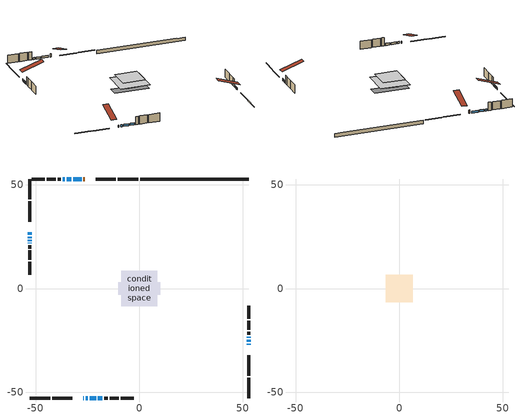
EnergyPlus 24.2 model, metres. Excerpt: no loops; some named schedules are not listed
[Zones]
conditioned space
 floor outside (Floor1 construction): -3.53,-3.53 -3.53,3.53 3.53,3.53 3.53,-3.53 z0.61
 floor adiabatic (AdiabaticFloorConstruction): -8.6,-8.6 -8.6,8.6 8.6,8.6 8.6,-8.6 z3.05
 floor foundation (Slab1 construction): -10.04,-3.06 -10.04,3.06 10.04,3.06 10.04,-3.06 z-1.52
 wall outside (RimJoist1 construction): -0.48,52.88 -10.31,52.88 / -52.88,-52.88 -43.05,-52.88 / -52.88,52.88 -52.88,43.05 / 52.88,-52.88 52.88,-43.05 z0.61:0.91
 wall outside (RimJoist2 construction): -11.23,52.88 -21.06,52.88 / -42.12,-52.88 -32.29,-52.88 / -52.88,42.12 -52.88,32.29 / 52.88,-42.12 52.88,-32.29 z0.61:0.91
 wall outside (AdiabaticWallConstruction 1): -26.29,52.88 -26.93,52.88 z0.61:2.64
 wall outside (AdiabaticWallConstruction): -27.06,-52.88 -26.69,-52.88 / -25.76,-52.88 -24.77,-52.88 / -52.88,27.06 -52.88,25.88 / 52.88,-27.06 52.88,-26.68 / -27.86,52.88 -31.86,52.88 / 52.88,-25.75 52.88,-24.75 / -23.84,-52.88 -20.85,-52.88 / -52.88,24.95 -52.88,24.36 / -52.88,23.44 -52.88,22.93 / 52.88,-23.82 52.88,-23.31 / -52.88,22.01 -52.88,21.75 / -32.79,52.88 -34.95,52.88 / -35.87,52.88 -36.87,52.88 / -19.93,-52.88 -17.76,-52.88 z0.61:1.83
 wall outside (Wall1 construction): -37.8,52.88 -39.34,52.88 / -16.83,-52.88 -15.29,-52.88 / -52.88,20.82 -52.88,19.28 / 52.88,-22.38 52.88,-20.84 z0.61:5.49
 wall outside (Wall2 construction): -40.27,52.88 -44.68,52.88 / -14.36,-52.88 -9.95,-52.88 / -52.88,18.36 -52.88,13.94 / 52.88,-19.92 52.88,-15.5 z0.61:5.49
 wall outside (Wall3 construction): -45.61,52.88 -51.95,52.88 / -9.02,-52.88 -2.68,-52.88 / -52.88,13.01 -52.88,6.67 / 52.88,-14.57 52.88,-8.23 z0.61:5.49
 wall foundation (FoundationWall1 construction): 0.45,52.88,-1.52 0.45,52.88,0.61 47.64,52.88,0.61 47.64,52.88,0.43 52.88,52.88,0.43 52.88,52.88,-1.52
 window (WindowConstruction 11): -27.06,-52.88 -26.69,-52.88 z0.61:1.83
 window (WindowConstruction 4): -25.76,-52.88 -24.77,-52.88 z0.61:1.83
 window (WindowConstruction 5): -52.88,27.06 -52.88,25.88 z0.61:1.83
 window (WindowConstruction 6): 52.88,-27.06 52.88,-26.68 z0.61:1.83
 window (WindowConstruction 7): -27.86,52.88 -31.86,52.88 z0.61:1.83
 window (WindowConstruction): 52.88,-25.75 52.88,-24.75 z0.61:1.83
 window (WindowConstruction 8): -23.84,-52.88 -20.85,-52.88 z0.61:1.83
 window (WindowConstruction 9): -52.88,24.95 -52.88,24.36 z0.61:1.83
 window (WindowConstruction 10): -52.88,23.43 -52.88,22.93 z0.61:1.83
 window (WindowConstruction 12): 52.88,-23.82 52.88,-23.31 z0.61:1.83
 window (WindowConstruction 13): -52.88,22 -52.88,21.75 z0.61:1.83
 window (WindowConstruction 1): -32.79,52.88 -34.94,52.88 z0.61:1.83
 window (WindowConstruction 2): -35.87,52.88 -36.87,52.88 z0.61:1.83
 window (WindowConstruction 3): -19.93,-52.88 -17.76,-52.88 z0.61:1.83
 door (Door): -26.3,52.88 -26.93,52.88 z0.61:2.64
 ceiling adiabatic (AdiabaticFloorConstruction): 8.6,-8.6 8.6,8.6 -8.6,8.6 -8.6,-8.6 z3.05
attic - vented
 floor to conditioned space (Floor2 construction Reversed): -6.57,-6.57 -6.57,6.57 6.57,6.57 6.57,-6.57 z5.49
 roof outside (Roof1 construction): -25.37,52.88,5.49 -25.37,40.08,9.75 -21.99,40.08,9.75 -21.99,52.88,5.49; -27.99,-52.88,5.49 -27.99,-40.08,9.75 -31.36,-40.08,9.75 -31.36,-52.88,5.49; -52.88,27.99,5.49 -40.08,27.99,9.75 -40.08,31.36,9.75 -52.88,31.36,5.49; 52.88,-27.99,5.49 40.08,-27.99,9.75 40.08,-31.36,9.75 52.88,-31.36,5.49
[Building]
Building 1: Terrain=Suburbs
[Site:Location]
Toronto City Centre_ON: Latitude {deg}=43.63; Longitude {deg}=-79.39; Time Zone {hr}=-5; Elevation {m}=77; Keep Site Location Information=Yes
[Site:GroundTemperature:Shallow]
5.01852, 3.26908, 3.12898, 3.95918, 7.29196, 10.6092, 13.4851, 15.3069, 15.4617, 13.9799, 11.1774, 7.9619
[Site:WaterMainsTemperature]
Calculation Method=Schedule; Temperature Schedule=mains temperature schedule
[Material] Roughness=Rough; Thermal Absorptance=0.9
Name | Thickness {m} | Conductivity {W/m-K} | Density {kg/m3} | Specific Heat {J/kg-K} | Solar Absorptance | Visible Absorptance
asphalt or fiberglass shingles | 0.00635 | 0.162714 | 1121.4 | 1465.45 | 0.4 | 0.4
ceiling loosefill ins | 0.254 | 0.0480833 | 16.02 | 1046.75 | 0.7 | 0.7
ceiling stud and cavity | 0.1397 | 0.157727 | 65.682 | 1177.47 | 0.7 | 0.7
concrete 4.0 in. | 0.1016 | 1.803125 | 2242.8 | 837.4 | 0.7 | 0.7
concrete 8.0 in. | 0.2032 | 1.803125 | 2242.8 | 837.4 | 0.7 | 0.7
door material | 0.04445 | 0.053851 | 512.64 | 1214.23 | 0.7 | 0.7
exterior vertical ins | 0.0457286 | 0.029427 | 32.04 | 1214.23 | 0.7 | 0.7
floor covering | 0.0127 | 0.0433444 | 54.468 | 1339.84 | 0.6 | 0.6
floor rigid ins; rim joist rigid ins | 0.051816 | 0.029427 | 32.04 | 1214.23 | 0.7 | 0.7
floor rigid ins 1; wall rigid ins | 0.512978 | 0.029427 | 32.04 | 1214.23 | 0.7 | 0.7
floor stud and cavity | 0.1397 | 0.0893242 | 92.3553 | 1139.71 | 0.7 | 0.7
floor stud and cavity 1 | 0.1397 | 1.75129 | 37.0049 | 1207.88 | 0.7 | 0.7
furniture material conditioned space 1 | 0.1524 | 0.115458 | 640.8 | 1214.23 | 0.6 | 0.6
gypsum board | 0.00254 | 0.160291 | 801 | 837.4 | 0.6 | 0.6
gypsum board 1 | 0.0127 | 0.160291 | 801 | 837.4 | 0.6 | 0.6
gypsum board 2 | 0.0127 | 0.160291 | 801 | 837.4 | 0.7 | 0.7
osb sheathing 0.5 in. | 0.0127 | 0.115458 | 512.64 | 1214.23 | 0.7 | 0.7
osb sheathing 0.75 in. | 0.01905 | 0.115458 | 512.64 | 1214.23 | 0.7 | 0.7
osb sheathing 2.0 in. | 0.0508 | 0.115458 | 512.64 | 1214.23 | 0.7 | 0.7
rim joist stud and cavity | 0.0508 | 0.0451784 | 125.044 | 1163.47 | 0.6 | 0.6
rim joist stud and cavity 1 | 0.0508 | 0.0402046 | 125.044 | 1163.47 | 0.6 | 0.6
wall stud and cavity | 0.0889 | 0.559628 | 50.32683 | 1063.81 | 0.7 | 0.7
wall stud and cavity 1 | 0.1397 | 0.0810402 | 139.0536 | 1170.24 | 0.7 | 0.7
wall stud and cavity 2 | 0.1397 | 0.0807104 | 139.0536 | 1170.24 | 0.7 | 0.7
wall stud and cavity 3 | 0.0889 | 0.380278 | 52.3479 | 1209.89 | 0.7 | 0.7
wall stud and cavity 4 | 0.0889 | 0.391764 | 83.0341 | 1211.67 | 0.7 | 0.7
wood siding | 0.00254 | 0.102417 | 544.68 | 1172.36 | 0.4 | 0.4
wood siding 1 | 0.0254 | 0.102417 | 544.68 | 1172.36 | 0.4 | 0.4
wood siding 2; wood siding 3; wood siding 4 | 0.0254 | 0.102417 | 544.68 | 1172.36 | 0.7 | 0.7
[WindowMaterial:SimpleGlazingSystem]
Name | U-Factor {W/m2-K} | Solar Heat Gain Coefficient
WindowMaterial | 2.46879 | 0.47
WindowMaterial 1 | 2.40804 | 0.49
WindowMaterial 2 | 2.28199 | 0.55
WindowMaterial 3 | 2.35978 | 0.52
WindowMaterial 4 | 2.28426 | 0.55
WindowMaterial 5 | 2.45119 | 0.48
WindowMaterial 6 | 2.433023 | 0.53
WindowMaterial 7 | 6.98735 | 0.66
WindowMaterial 8 | 2.71863 | 0.35
[Construction]
AdiabaticFloorConstruction: floor stud and cavity 1, floor rigid ins 1, osb sheathing 0.75 in., floor covering
AdiabaticWallConstruction: wood siding 3, wall rigid ins, wall stud and cavity 3, gypsum board 1
AdiabaticWallConstruction 1: wood siding 4, wall rigid ins, wall stud and cavity 3, gypsum board 1
Door: door material
Floor1 construction: floor stud and cavity, floor rigid ins, osb sheathing 0.75 in., floor covering
Floor2 construction Reversed: gypsum board 1, ceiling stud and cavity, ceiling loosefill ins
FoundationWall1 construction: concrete 8.0 in., gypsum board 2
furniture construction conditioned space 1: furniture material conditioned space 1
PartitionWallConstruction: gypsum board 1, wall stud and cavity 4, gypsum board 1
RimJoist1 construction: wood siding 2, osb sheathing 2.0 in., rim joist stud and cavity
RimJoist2 construction: wood siding 2, rim joist rigid ins, osb sheathing 2.0 in., rim joist stud and cavity 1
Roof1 construction: asphalt or fiberglass shingles
Slab1 construction: concrete 4.0 in.
Wall1 construction: wood siding, wall stud and cavity, gypsum board
Wall2 construction: wood siding 1, osb sheathing 0.5 in., wall stud and cavity 1, gypsum board 1
Wall3 construction: wood siding 1, osb sheathing 0.5 in., wall stud and cavity 2, gypsum board 1
WindowConstruction; WindowConstruction 10: WindowMaterial
WindowConstruction 1: WindowMaterial 1
WindowConstruction 11: WindowMaterial 7
WindowConstruction 12; WindowConstruction 13: WindowMaterial 8
WindowConstruction 2; WindowConstruction 7: WindowMaterial 2
WindowConstruction 3: WindowMaterial 3
WindowConstruction 4; WindowConstruction 8: WindowMaterial 4
WindowConstruction 5; WindowConstruction 9: WindowMaterial 5
WindowConstruction 6: WindowMaterial 6
[Zone] Multiplier=1; Part of Total Floor Area=Yes
Name | Volume {m3}
attic - vented | 119.719
conditioned space | 1043.7
[Space]
Name | Zone | Volume {m3}
attic - vented 1 | attic - vented | 119.719
conditioned space 1 | conditioned space | 1043.7
[ZoneInfiltration:EffectiveLeakageArea]
infil attic - vented 1: Zone or Space=attic - vented 1; Schedule=Always On Discrete; Effective Air Leakage Area {cm2}=7275.79; Stack Coefficient=0.00029678; Wind Coefficient=1.16396e-05
[ZoneMixing]
whole house fan mix: Zone or Space=attic - vented; Schedule=Always On Continuous; Design Flow Rate Calculation Method=Flow/Zone; Design Flow Rate {m3/s}=0; Source Zone or Space=conditioned space
[SurfaceProperty:ExposedFoundationPerimeter]
Slab1: Exposed Perimeter Calculation Method=TotalExposedPerimeter; Total Exposed Perimeter {m}=52.425
[InternalMass] Zone or ZoneList=conditioned space; Space or SpaceList=conditioned space 1
Name | Construction | Surface Area {m2}
furniture mass conditioned space 1 | furniture construction conditioned space 1 | 187.46
partition wall mass | PartitionWallConstruction | 468.649
[Lights]
interior lighting: Zone or ZoneList or Space or SpaceList=conditioned space 1; Schedule=interior lighting schedule; Design Level Calculation Method=LightingLevel; Lighting Level {W}=343.2; Return Air Fraction=0; Fraction Radiant=0.6; Fraction Visible=0.2; Fraction Replaceable=1
[People]
occupants: Zone or ZoneList or Space or SpaceList=conditioned space 1; Number of People Schedule=occupants schedule; Number of People Calculation Method=People; Number of People=3; Fraction Radiant=0.314171; Sensible Heat Fraction=0.56303; Activity Level Schedule=occupants activity schedule; Carbon Dioxide Generation Rate {m3/s-W}=0; Enable ASHRAE 55 Comfort Warnings=No; Mean Radiant Temperature Calculation Type=EnclosureAveraged
[ElectricEquipment] Zone or ZoneList or Space or SpaceList=conditioned space 1; Design Level Calculation Method=EquipmentLevel
Name | Schedule | Design Level {W} | Fraction Latent | Fraction Radiant | Fraction Lost
clothes dryer | clothes dryer schedule | 140.772 | 0.015 | 0.081 | 0.85
clothes washer | clothes washer schedule | 32.1985 | 0.03 | 0.162 | 0.7
cooking range | cooking range schedule | 215.147 | 0.08 | 0.432 | 0.2
dishwasher | dishwasher schedule | 66.8632 | 0.3 | 0.18 | 0.4
fridge | fridge schedule | 72.9452 | 0 | 0.6 | 0
mech vent bath fan 0 | mech vent bath fan 0 schedule | 50.2 | 0 | 0 | 1
mech vent bath fan 1 | mech vent bath fan 1 schedule | 50.2 | 0 | 0 | 1
mech vent house fan | mech vent house fan schedule | 0 | 0 | 0 | 1
mech vent house fan cfis | mech vent house fan cfis schedule | 0 | 0 | 0 | 0
mech vent range fan 0 | mech vent range fan 0 schedule | 57 | 0 | 0 | 1
misc plug loads | misc plug loads schedule | 494.7 | 0.045 | 0.513 | 0.1
whole house fan | Always On Discrete | 0 | 0 | 0 | 1
[OtherEquipment] Zone or ZoneList or Space or SpaceList=conditioned space 1; Design Level Calculation Method=EquipmentLevel
Name | Fuel Type | Schedule | Design Level {W} | Fraction Latent | Fraction Radiant | Fraction Lost
clothes dryer 1 | Electricity | clothes dryer schedule | 0 | 0.015 | 0.081 | 0.85
cooking range 1 | Electricity | cooking range schedule | 0 | 0.08 | 0.432 | 0.2
general water use latent | None | general water use schedule | 62.594 | 1 | 0 | 0
general water use sensible | None | general water use schedule | -61.6891 | 0 | 0.6 | 0
mech vent house fan latent load | None | Always On Discrete | 0 | 1 | 0 | 0
mech vent house fan sensible load | None | Always On Discrete | 0 | 0 | 0 | 0
water heater energy adjustment1 | NaturalGas | Always On Discrete | 0.01 | 0 | 0 | 1
[ZoneInfiltration:DesignFlowRate] Zone or ZoneList or Space or SpaceList=conditioned space 1; Schedule=Always On Discrete; Design Flow Rate Calculation Method=Flow/Zone; Design Flow Rate {m3/s}=0
infil flow; natural vent flow; whole house fan flow
[AvailabilityManager:Scheduled]
central ac and furnace airloop Availability Manager: Schedule=Always On Discrete
[Foundation:Kiva]
Foundation Kiva 1: Initial Indoor Air Temperature {C}=18; Wall Height Above Grade {m}=0.609996; Wall Depth Below Slab {m}=0.2032; Custom Block Material Name 1=exterior vertical ins; Custom Block Depth 1 {m}=2.13; Custom Block X Position 1 {m}=0.2159; Custom Block Z Position 1 {m}=0
[Foundation:Kiva:Settings]
Soil Conductivity {W/m-K}=0.849921; Soil Density {kg/m3}=1842.3; Soil Specific Heat {J/kg-K}=418.7; Ground Solar Absorptivity=0.9; Ground Thermal Absorptivity=0.9; Ground Surface Roughness {m}=0.03; Far-Field Width {m}=40; Deep-Ground Boundary Condition=ZeroFlux; Deep-Ground Depth {m}=40; Minimum Cell Dimension {m}=0.2; Maximum Cell Growth Coefficient=3; Simulation Timestep=Timestep
[Exterior:Lights]
exterior lighting: Schedule=exterior lighting schedule; Design Level {W}=75.6
[EnergyManagementSystem:GlobalVariable]
central_ac_and_furnace_airloop_Fan_RTF
infil_program_Qfan
infil_program_Qinf
natural_vent_program_Qnv
natural_vent_program_Qwhf
[EnergyManagementSystem:Sensor]
Name | Output:Variable or Output:Meter Index Key | Output:Variable or Output:Meter
airflow_gain | infil flow | Infiltration Sensible Heat Gain Energy
airflow_gain_1 | natural vent flow | Infiltration Sensible Heat Gain Energy
airflow_gain_2 | whole house fan flow | Infiltration Sensible Heat Gain Energy
airflow_loss | infil flow | Infiltration Sensible Heat Loss Energy
airflow_loss_1 | natural vent flow | Infiltration Sensible Heat Loss Energy
airflow_loss_2 | whole house fan flow | Infiltration Sensible Heat Loss Energy
clg_load_cond |  | Cooling:EnergyTransfer:Zone:CONDITIONED SPACE
clg_sp_s; clg_sp_s_1 | cooling setpoint | Schedule Value
clothes_dryer_exhaust_0_sch_s | clothes dryer exhaust 0 schedule | Schedule Value
cool_season | cooling season schedule | Schedule Value
htg_load_cond |  | Heating:EnergyTransfer:Zone:CONDITIONED SPACE
htg_sp_s; htg_sp_s_1 | heating setpoint | Schedule Value
ig_ee_conv | clothes dryer | Electric Equipment Convective Heating Energy
ig_ee_conv_2 | cooking range | Electric Equipment Convective Heating Energy
ig_ee_conv_4 | fridge | Electric Equipment Convective Heating Energy
ig_ee_conv_5 | misc plug loads | Electric Equipment Convective Heating Energy
ig_ee_conv_6 | whole house fan | Electric Equipment Convective Heating Energy
ig_ee_rad | clothes dryer | Electric Equipment Radiant Heating Energy
ig_ee_rad_2 | cooking range | Electric Equipment Radiant Heating Energy
ig_ee_rad_4 | fridge | Electric Equipment Radiant Heating Energy
ig_ee_rad_5 | misc plug loads | Electric Equipment Radiant Heating Energy
ig_ee_rad_6 | whole house fan | Electric Equipment Radiant Heating Energy
ig_lgt_conv | interior lighting | Lights Convective Heating Energy
ig_lgt_rad | interior lighting | Lights Radiant Heating Energy
ig_lgt_vis | interior lighting | Lights Visible Radiation Heating Energy
ig_oe_conv | clothes dryer 1 | Other Equipment Convective Heating Energy
ig_oe_conv_1 | cooking range 1 | Other Equipment Convective Heating Energy
ig_oe_conv_2 | general water use latent | Other Equipment Convective Heating Energy
ig_oe_conv_3 | general water use sensible | Other Equipment Convective Heating Energy
ig_oe_conv_4 | water heater energy adjustment1 | Other Equipment Convective Heating Energy
ig_oe_rad | clothes dryer 1 | Other Equipment Radiant Heating Energy
ig_oe_rad_1 | cooking range 1 | Other Equipment Radiant Heating Energy
ig_oe_rad_2 | general water use latent | Other Equipment Radiant Heating Energy
ig_oe_rad_3 | general water use sensible | Other Equipment Radiant Heating Energy
ig_oe_rad_4 | water heater energy adjustment1 | Other Equipment Radiant Heating Energy
ig_ppl_conv | occupants | People Convective Heating Energy
ig_ppl_rad | occupants | People Radiant Heating Energy
im_conv | furniture mass conditioned space 1 | Surface Inside Face Convection Heat Gain Energy
im_conv_1 | partition wall mass | Surface Inside Face Convection Heat Gain Energy
im_ig | furniture mass conditioned space 1 | Surface Inside Face Internal Gains Radiation Heat Gain Energy
im_ig_1 | partition wall mass | Surface Inside Face Internal Gains Radiation Heat Gain Energy
im_lgt | furniture mass conditioned space 1 | Surface Inside Face Lights Radiation Heat Gain Energy
im_lgt_1 | partition wall mass | Surface Inside Face Lights Radiation Heat Gain Energy
im_sol | furniture mass conditioned space 1 | Surface Inside Face Solar Radiation Heat Gain Energy
im_sol_1 | partition wall mass | Surface Inside Face Solar Radiation Heat Gain Energy
im_surf | furniture mass conditioned space 1 | Surface Inside Face Net Surface Thermal Radiation Heat Gain Energy
im_surf_1 | partition wall mass | Surface Inside Face Net Surface Thermal Radiation Heat Gain Energy
mech_vent_bath_fan_0_sch_s | mech vent bath fan 0 schedule | Schedule Value
mech_vent_bath_fan_1_sch_s | mech vent bath fan 1 schedule | Schedule Value
mech_vent_range_fan_0_sch_s | mech vent range fan 0 schedule | Schedule Value
mv_conv | mech vent bath fan 0 | Electric Equipment Convective Heating Energy
mv_conv_1 | mech vent bath fan 1 | Electric Equipment Convective Heating Energy
mv_conv_2 | mech vent house fan | Electric Equipment Convective Heating Energy
mv_conv_3 | mech vent house fan cfis | Electric Equipment Convective Heating Energy
mv_conv_4 | mech vent range fan 0 | Electric Equipment Convective Heating Energy
mv_conv_5 | mech vent house fan latent load | Other Equipment Convective Heating Energy
mv_conv_6 | mech vent house fan sensible load | Other Equipment Convective Heating Energy
mv_rad | mech vent bath fan 0 | Electric Equipment Radiant Heating Energy
mv_rad_1 | mech vent bath fan 1 | Electric Equipment Radiant Heating Energy
mv_rad_2 | mech vent house fan | Electric Equipment Radiant Heating Energy
mv_rad_3 | mech vent house fan cfis | Electric Equipment Radiant Heating Energy
mv_rad_4 | mech vent range fan 0 | Electric Equipment Radiant Heating Energy
mv_rad_5 | mech vent house fan latent load | Other Equipment Radiant Heating Energy
mv_rad_6 | mech vent house fan sensible load | Other Equipment Radiant Heating Energy
natural_vent_s | natural vent schedule | Schedule Value
out_pb_s |  | Site Outdoor Air Barometric Pressure
out_wt_s |  | Site Outdoor Air Humidity Ratio
site_vw_s |  | Site Wind Speed
ss_back_out | Window1 | Surface Window Shortwave from Zone Back Out Window Heat Transfer Rate
ss_back_out_1 | Window12 | Surface Window Shortwave from Zone Back Out Window Heat Transfer Rate
ss_back_out_10 | Window27 | Surface Window Shortwave from Zone Back Out Window Heat Transfer Rate
ss_back_out_11 | Window4 | Surface Window Shortwave from Zone Back Out Window Heat Transfer Rate
ss_back_out_12 | Window8 | Surface Window Shortwave from Zone Back Out Window Heat Transfer Rate
ss_back_out_13 | Window9 | Surface Window Shortwave from Zone Back Out Window Heat Transfer Rate
ss_back_out_2 | Window13 | Surface Window Shortwave from Zone Back Out Window Heat Transfer Rate
ss_back_out_3 | Window15 | Surface Window Shortwave from Zone Back Out Window Heat Transfer Rate
ss_back_out_4 | Window16 | Surface Window Shortwave from Zone Back Out Window Heat Transfer Rate
ss_back_out_5 | Window2 | Surface Window Shortwave from Zone Back Out Window Heat Transfer Rate
ss_back_out_6 | Window20 | Surface Window Shortwave from Zone Back Out Window Heat Transfer Rate
ss_back_out_7 | Window23 | Surface Window Shortwave from Zone Back Out Window Heat Transfer Rate
ss_back_out_8 | Window24 | Surface Window Shortwave from Zone Back Out Window Heat Transfer Rate
ss_back_out_9 | Window25 | Surface Window Shortwave from Zone Back Out Window Heat Transfer Rate
ss_conv | Door1 | Surface Inside Face Convection Heat Gain Energy
ss_conv_1 | Window1 | Surface Inside Face Convection Heat Gain Energy
ss_conv_10 | Window25 | Surface Inside Face Convection Heat Gain Energy
ss_conv_11 | Window27 | Surface Inside Face Convection Heat Gain Energy
ss_conv_12 | Window4 | Surface Inside Face Convection Heat Gain Energy
ss_conv_13 | Window8 | Surface Inside Face Convection Heat Gain Energy
ss_conv_14 | Window9 | Surface Inside Face Convection Heat Gain Energy
ss_conv_2 | Window12 | Surface Inside Face Convection Heat Gain Energy
ss_conv_3 | Window13 | Surface Inside Face Convection Heat Gain Energy
ss_conv_4 | Window15 | Surface Inside Face Convection Heat Gain Energy
ss_conv_5 | Window16 | Surface Inside Face Convection Heat Gain Energy
ss_conv_6 | Window2 | Surface Inside Face Convection Heat Gain Energy
ss_conv_7 | Window20 | Surface Inside Face Convection Heat Gain Energy
ss_conv_8 | Window23 | Surface Inside Face Convection Heat Gain Energy
ss_conv_9 | Window24 | Surface Inside Face Convection Heat Gain Energy
ss_ig | Door1 | Surface Inside Face Internal Gains Radiation Heat Gain Energy
ss_ig_1 | Window1 | Surface Inside Face Internal Gains Radiation Heat Gain Energy
ss_ig_10 | Window25 | Surface Inside Face Internal Gains Radiation Heat Gain Energy
ss_ig_11 | Window27 | Surface Inside Face Internal Gains Radiation Heat Gain Energy
ss_ig_12 | Window4 | Surface Inside Face Internal Gains Radiation Heat Gain Energy
ss_ig_13 | Window8 | Surface Inside Face Internal Gains Radiation Heat Gain Energy
ss_ig_14 | Window9 | Surface Inside Face Internal Gains Radiation Heat Gain Energy
ss_ig_2 | Window12 | Surface Inside Face Internal Gains Radiation Heat Gain Energy
ss_ig_3 | Window13 | Surface Inside Face Internal Gains Radiation Heat Gain Energy
ss_ig_4 | Window15 | Surface Inside Face Internal Gains Radiation Heat Gain Energy
ss_ig_5 | Window16 | Surface Inside Face Internal Gains Radiation Heat Gain Energy
ss_ig_6 | Window2 | Surface Inside Face Internal Gains Radiation Heat Gain Energy
ss_ig_7 | Window20 | Surface Inside Face Internal Gains Radiation Heat Gain Energy
ss_ig_8 | Window23 | Surface Inside Face Internal Gains Radiation Heat Gain Energy
ss_ig_9 | Window24 | Surface Inside Face Internal Gains Radiation Heat Gain Energy
ss_lgt | Door1 | Surface Inside Face Lights Radiation Heat Gain Energy
ss_sol | Door1 | Surface Inside Face Solar Radiation Heat Gain Energy
ss_surf | Door1 | Surface Inside Face Net Surface Thermal Radiation Heat Gain Energy
ss_surf_1 | Window1 | Surface Inside Face Net Surface Thermal Radiation Heat Gain Energy
ss_surf_10 | Window25 | Surface Inside Face Net Surface Thermal Radiation Heat Gain Energy
ss_surf_11 | Window27 | Surface Inside Face Net Surface Thermal Radiation Heat Gain Energy
ss_surf_12 | Window4 | Surface Inside Face Net Surface Thermal Radiation Heat Gain Energy
ss_surf_13 | Window8 | Surface Inside Face Net Surface Thermal Radiation Heat Gain Energy
ss_surf_14 | Window9 | Surface Inside Face Net Surface Thermal Radiation Heat Gain Energy
ss_surf_2 | Window12 | Surface Inside Face Net Surface Thermal Radiation Heat Gain Energy
ss_surf_3 | Window13 | Surface Inside Face Net Surface Thermal Radiation Heat Gain Energy
ss_surf_4 | Window15 | Surface Inside Face Net Surface Thermal Radiation Heat Gain Energy
ss_surf_5 | Window16 | Surface Inside Face Net Surface Thermal Radiation Heat Gain Energy
ss_surf_6 | Window2 | Surface Inside Face Net Surface Thermal Radiation Heat Gain Energy
ss_surf_7 | Window20 | Surface Inside Face Net Surface Thermal Radiation Heat Gain Energy
ss_surf_8 | Window23 | Surface Inside Face Net Surface Thermal Radiation Heat Gain Energy
ss_surf_9 | Window24 | Surface Inside Face Net Surface Thermal Radiation Heat Gain Energy
ss_trans_in | Window1 | Surface Window Transmitted Solar Radiation Rate
ss_trans_in_1 | Window12 | Surface Window Transmitted Solar Radiation Rate
ss_trans_in_10 | Window27 | Surface Window Transmitted Solar Radiation Rate
ss_trans_in_11 | Window4 | Surface Window Transmitted Solar Radiation Rate
ss_trans_in_12 | Window8 | Surface Window Transmitted Solar Radiation Rate
ss_trans_in_13 | Window9 | Surface Window Transmitted Solar Radiation Rate
ss_trans_in_2 | Window13 | Surface Window Transmitted Solar Radiation Rate
ss_trans_in_3 | Window15 | Surface Window Transmitted Solar Radiation Rate
ss_trans_in_4 | Window16 | Surface Window Transmitted Solar Radiation Rate
ss_trans_in_5 | Window2 | Surface Window Transmitted Solar Radiation Rate
ss_trans_in_6 | Window20 | Surface Window Transmitted Solar Radiation Rate
ss_trans_in_7 | Window23 | Surface Window Transmitted Solar Radiation Rate
ss_trans_in_8 | Window24 | Surface Window Transmitted Solar Radiation Rate
ss_trans_in_9 | Window25 | Surface Window Transmitted Solar Radiation Rate
ss_trans_out | Window1 | Surface Inside Face Initial Transmitted Diffuse Transmitted Out Window Solar Radiation Rate
ss_trans_out_1 | Window12 | Surface Inside Face Initial Transmitted Diffuse Transmitted Out Window Solar Radiation Rate
ss_trans_out_10 | Window27 | Surface Inside Face Initial Transmitted Diffuse Transmitted Out Window Solar Radiation Rate
ss_trans_out_11 | Window4 | Surface Inside Face Initial Transmitted Diffuse Transmitted Out Window Solar Radiation Rate
ss_trans_out_12 | Window8 | Surface Inside Face Initial Transmitted Diffuse Transmitted Out Window Solar Radiation Rate
ss_trans_out_13 | Window9 | Surface Inside Face Initial Transmitted Diffuse Transmitted Out Window Solar Radiation Rate
ss_trans_out_2 | Window13 | Surface Inside Face Initial Transmitted Diffuse Transmitted Out Window Solar Radiation Rate
ss_trans_out_3 | Window15 | Surface Inside Face Initial Transmitted Diffuse Transmitted Out Window Solar Radiation Rate
ss_trans_out_4 | Window16 | Surface Inside Face Initial Transmitted Diffuse Transmitted Out Window Solar Radiation Rate
ss_trans_out_5 | Window2 | Surface Inside Face Initial Transmitted Diffuse Transmitted Out Window Solar Radiation Rate
ss_trans_out_6 | Window20 | Surface Inside Face Initial Transmitted Diffuse Transmitted Out Window Solar Radiation Rate
ss_trans_out_7 | Window23 | Surface Inside Face Initial Transmitted Diffuse Transmitted Out Window Solar Radiation Rate
